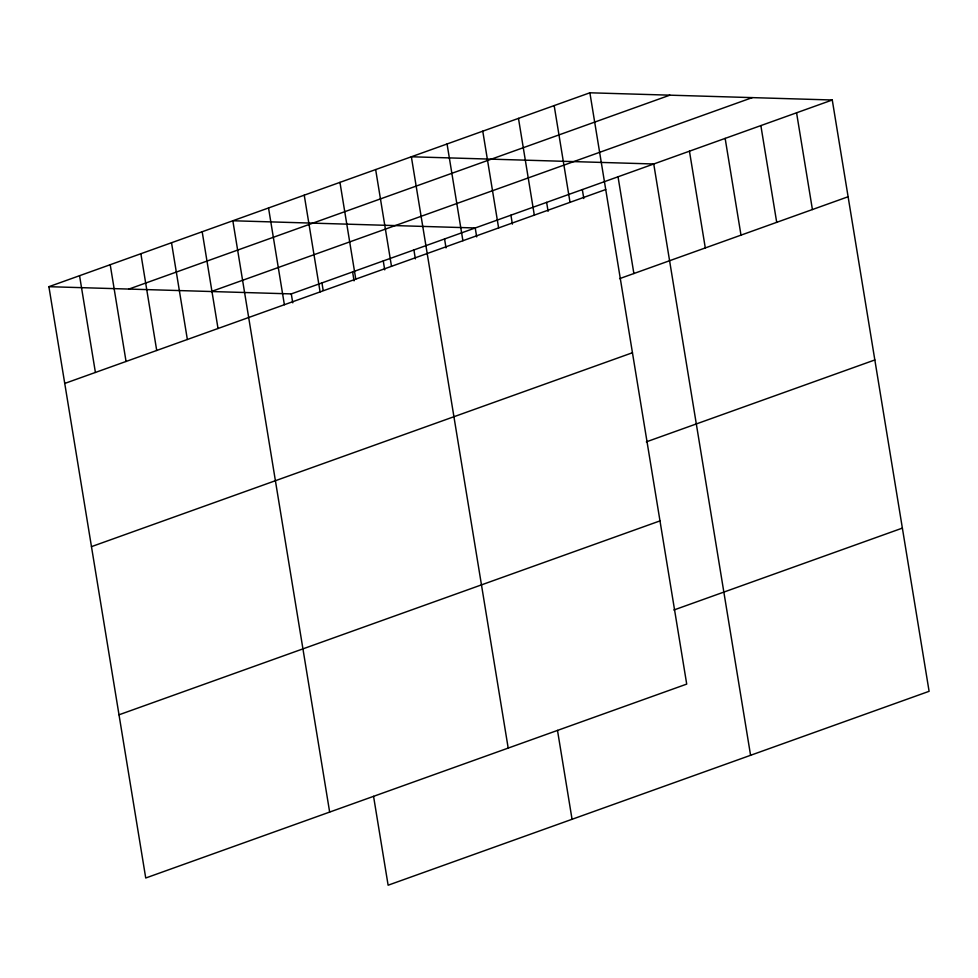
<?xml version="1.0" encoding="UTF-8"?>
<svg xmlns="http://www.w3.org/2000/svg" width="978" height="978" viewBox="0 0 978 978"><rect width="100%" height="100%" fill="white"/><g stroke="black" fill="none" stroke-linecap="round" stroke-linejoin="round"><path stroke-width="1.47" d="M589.881 92.788L686.715 684.099L145.734 878L48.9 286.688L589.881 92.788L832.266 100L929.1 691.312L388.119 885.212L373.559 796.324M128.888 289.072L669.869 95.159M211.297 291.517L752.278 97.617M48.9 286.688L291.285 293.901L832.266 100M64.744 383.437L605.724 189.536M619.6 278.644L848.109 196.749M91.467 546.641L632.448 352.74M646.324 441.86L874.833 359.953M119.01 714.796L659.979 520.895M673.866 610.003L902.376 528.108M796.569 112.788L812.412 209.536M760.86 125.587L776.703 222.336M725.15 138.387L740.994 235.136M689.453 151.187L705.297 247.935M750.578 755.297L653.744 163.986L411.359 156.773L508.193 748.084M618.035 176.786L633.878 273.534M582.338 189.585L583.793 198.51M554.171 105.587L570.015 202.336M546.629 202.373L548.096 211.309M518.474 118.375L534.318 215.123M510.932 215.172L512.386 224.109M482.765 131.174L498.609 227.923M476.689 236.908L475.222 227.972L232.837 220.759L329.659 812.082M557.497 730.395L572.057 819.283M447.056 143.974L462.9 240.722M444.562 238.962L446.029 247.886M413.914 249.952L415.369 258.877M375.65 169.573L391.493 266.322M383.254 260.943L384.721 269.867M339.953 182.373L355.784 279.121M352.606 271.921L354.06 280.857M321.945 282.911L323.168 290.356M304.244 195.172L320.087 291.921M291.285 293.901L292.752 302.838M268.534 207.959L284.378 304.708M202.177 231.749L218.021 328.498M171.517 242.74L187.36 339.488M140.869 253.73L156.712 350.479M110.208 264.72L126.052 361.469M79.56 275.698L95.404 372.447"/></g></svg>
